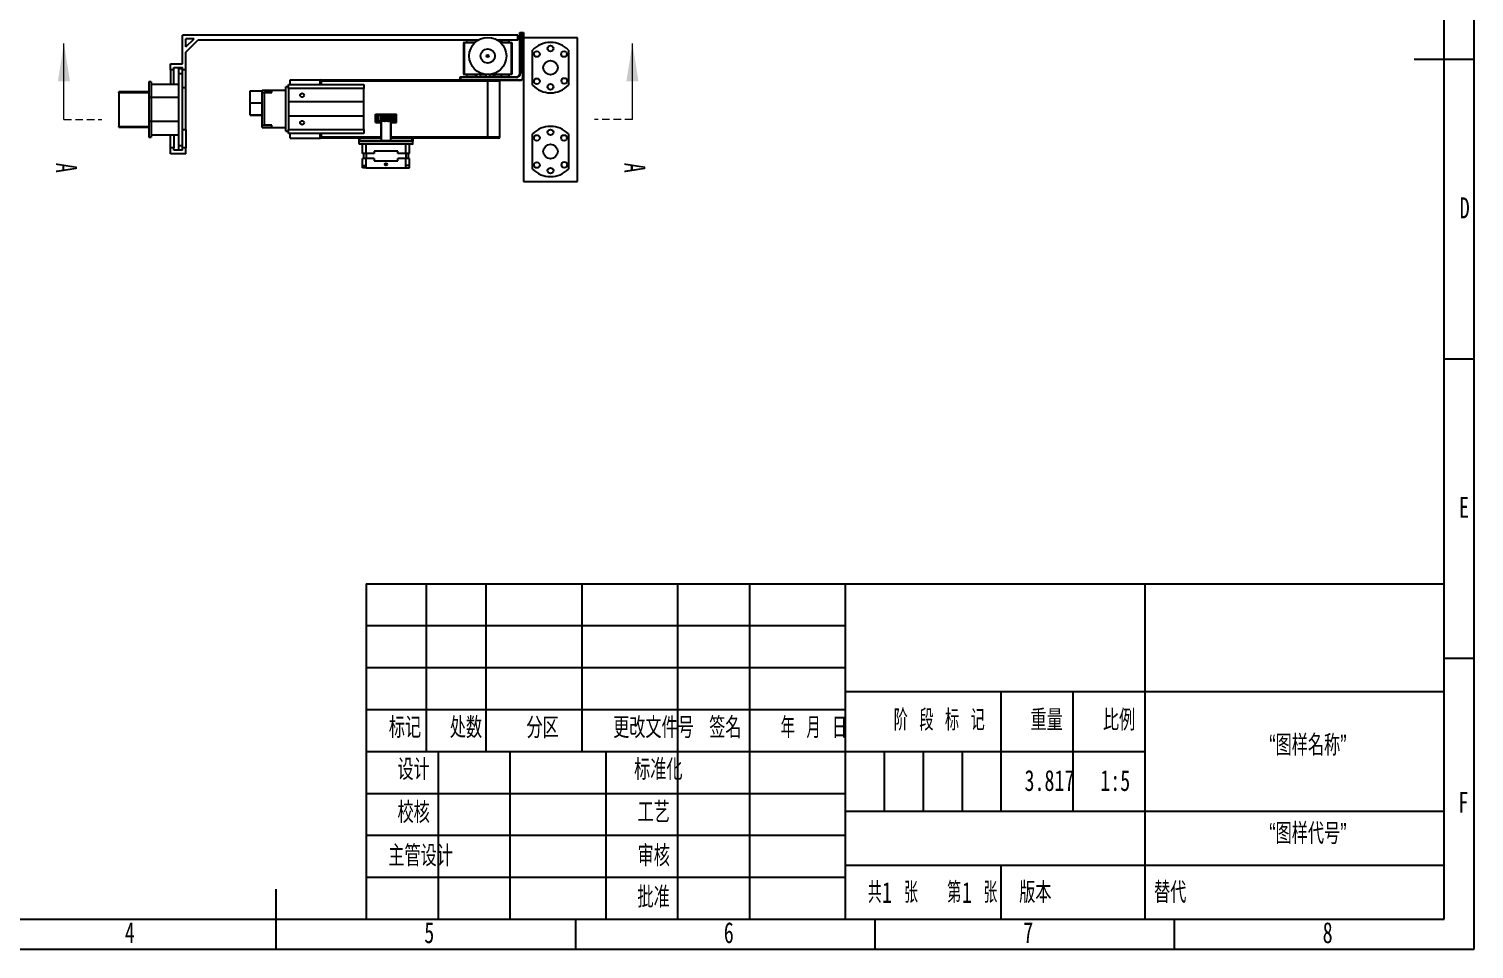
# Model space of a CAD drawing. Header units: millimetres. Extents: x 0 to 420, y 0 to 297.
# Drawn here: x 178.7 to 420, y 0 to 153.6 of the extents above; entities that cross this region are included whole.
import ezdxf

# ---------------------------------------------------------------- set-up
doc = ezdxf.new("R2010")
doc.units = ezdxf.units.MM
doc.linetypes.add('HIDDEN', pattern=[1.905, 1.27, -0.635])
for name, color, linetype in [('10', 7, 'Continuous'), ('5', 7, 'Continuous'), ('9', 7, 'Continuous'), ('SLD-0', 7, 'Continuous')]:
    doc.layers.add(name, color=color, linetype=linetype)
doc.styles.add('SLDTEXTSTYLE0', font='TXT', dxfattribs={"width": 0.7, "bigfont": 'bigfont'})
doc.styles.add('SLDTEXTSTYLE1', font='TXT', dxfattribs={"width": 0.62, "bigfont": 'bigfont'})
doc.styles.add('SLDTEXTSTYLE2', font='TXT', dxfattribs={"width": 0.614286, "bigfont": 'bigfont'})
doc.styles.add('SLDTEXTSTYLE3', font='TXT', dxfattribs={"width": 0.6, "bigfont": 'bigfont'})
doc.styles.add('SLDTEXTSTYLE4', font='TXT', dxfattribs={"width": 0.7})

msp = doc.modelspace()

# ---------------------------------------------------------------- hatches: boundary and pattern name
at = {"layer": '10', "linetype": 'Continuous', "lineweight": 18}
h = msp.add_hatch(dxfattribs=at)
h.set_pattern_fill('ANSI31', color=256, style=0)
h.paths.add_polyline_path([(196.15, 140.31), (198.51, 140.31), (198.51, 140.91), (196.15, 140.91)], flags=0)

# ---------------------------------------------------------------- linework, layer by layer
at = {"color": 7, "linetype": 'Continuous', "lineweight": 25}
for p, q in [((204.31, 147.77), (204.31, 152.57)), ((260.31, 152.57), (204.31, 152.57)), ((260.31, 151.77), (260.31, 152.57)), ((260.68, 153.01), (261.28, 153.01)), ((260.68, 153.01), (260.78, 152.91)), ((260.68, 146.21), (260.68, 153.01)), ((260.78, 152.91), (260.78, 146.21)), ((261.18, 152.91), (260.78, 152.91)), ((261.28, 153.01), (261.18, 152.91)), ((261.18, 145.61), (261.18, 152.91)), ((261.28, 153.01), (261.28, 145.61)), ((270.28, 152.16), (261.28, 152.16)), ((270.28, 128.16), (270.28, 152.16)), ((206.26, 151.97), (204.91, 151.97)), ((204.91, 150.61), (204.91, 151.97)), ((204.91, 150.61), (206.26, 151.97)), ((204.91, 149.77), (206.91, 151.77)), ((204.91, 146.77), (204.91, 149.77)), ((253.72, 151.77), (206.91, 151.77)), ((251.31, 146.07), (251.31, 151.31)), ((251.37, 151.31), (251.31, 151.31)), ((251.37, 151.31), (251.37, 151.37)), ((251.37, 151.37), (253.19, 151.37)), ((253.13, 151.31), (251.37, 151.31)), ((251.37, 151.31), (251.37, 146.07)), ((251.73, 151.71), (251.73, 151.37)), ((253.29, 151.46), (253.29, 151.71)), ((253.43, 151.77), (253.43, 151.57)), ((260.31, 151.77), (256.9, 151.77)), ((257.43, 151.37), (259.25, 151.37)), ((259.25, 151.31), (257.49, 151.31)), ((257.62, 151.71), (257.62, 151.37)), ((258.81, 151.37), (258.81, 151.71)), ((258.89, 151.37), (258.89, 151.71)), ((259.25, 151.37), (259.25, 151.31)), ((259.25, 146.07), (259.25, 151.31)), ((259.31, 151.31), (259.25, 151.31)), ((259.31, 151.31), (259.31, 146.07)), ((262.78, 144.22), (262.78, 150.09)), ((268.78, 150.09), (268.78, 144.22)), ((202.31, 147.77), (204.31, 147.77)), ((202.31, 146.77), (202.31, 147.77)), ((202.91, 146.77), (202.31, 146.77)), ((202.31, 146.77), (202.31, 144.37)), ((202.91, 146.77), (202.91, 147.17)), ((202.91, 147.17), (204.31, 147.17)), ((202.91, 144.37), (202.91, 146.77)), ((204.31, 146.97), (203.71, 146.97)), ((203.71, 146.17), (203.71, 146.97)), ((203.71, 146.17), (204.31, 146.17)), ((203.71, 134.17), (203.71, 146.17)), ((204.31, 146.77), (204.31, 147.17)), ((204.31, 146.17), (204.31, 146.77)), ((204.91, 146.77), (204.31, 146.77)), ((204.31, 134.17), (204.31, 146.17)), ((204.91, 143.77), (204.91, 146.77)), ((222.31, 144.36), (222.31, 145.11)), ((222.31, 145.11), (227.31, 145.11)), ((227.31, 144.36), (227.31, 145.11)), ((227.31, 144.91), (227.51, 144.91)), ((227.51, 145.11), (227.51, 144.91)), ((227.51, 145.11), (250.68, 145.11)), ((255.31, 144.91), (227.51, 144.91)), ((250.68, 145.01), (250.68, 145.61)), ((250.78, 145.51), (250.68, 145.61)), ((250.68, 145.61), (260.08, 145.61)), ((250.78, 145.11), (250.68, 145.01)), ((260.68, 145.01), (250.68, 145.01)), ((250.78, 145.51), (250.78, 145.11)), ((260.08, 145.51), (250.78, 145.51)), ((250.78, 145.11), (260.68, 145.11)), ((251.37, 146.07), (251.31, 146.07)), ((251.37, 146.07), (251.37, 146.01)), ((251.37, 146.07), (254.7, 146.07)), ((259.25, 146.01), (251.37, 146.01)), ((251.73, 146.01), (251.73, 145.67)), ((253.29, 145.67), (253.29, 146.01)), ((253.43, 146.01), (253.43, 145.61)), ((254.03, 146.01), (254.03, 145.67)), ((255.03, 145.67), (255.03, 146.01)), ((255.31, 135.61), (255.31, 144.91)), ((255.59, 146.01), (255.59, 145.67)), ((255.92, 146.07), (259.25, 146.07)), ((256.28, 146.01), (256.28, 145.67)), ((256.48, 145.67), (256.48, 146.01)), ((256.48, 145.67), (257.62, 145.67)), ((257.31, 135.61), (257.31, 144.91)), ((257.62, 145.67), (257.62, 146.01)), ((258.81, 145.67), (258.81, 146.01)), ((258.89, 145.67), (258.89, 146.01)), ((259.25, 146.01), (259.25, 146.07)), ((259.31, 146.07), (259.25, 146.07)), ((260.08, 145.51), (260.08, 145.61)), ((260.68, 146.21), (260.78, 146.21)), ((260.68, 145.11), (260.68, 145.01)), ((261.28, 145.61), (261.18, 145.61)), ((261.28, 145.61), (261.28, 128.16)), ((198.71, 143.12), (193.72, 143.12)), ((193.72, 143.08), (193.72, 143.12)), ((193.72, 143.02), (193.72, 143.08)), ((193.72, 143.02), (193.72, 137.31)), ((193.72, 143.02), (198.71, 143.02)), ((199.11, 144.77), (198.71, 144.77)), ((198.71, 144.77), (198.71, 142.17)), ((199.11, 144.77), (199.11, 142.17)), ((203.71, 144.37), (199.11, 144.37)), ((204.91, 143.77), (204.31, 143.77)), ((204.91, 136.77), (204.91, 143.77)), ((215.65, 143.3), (217.65, 143.3)), ((215.65, 141.3), (215.65, 143.3)), ((219.25, 143.36), (217.65, 143.36)), ((217.65, 143.3), (217.65, 143.36)), ((217.65, 141.3), (217.65, 143.3)), ((217.65, 143), (219.25, 143)), ((218.05, 137.58), (218.05, 143)), ((219.25, 143), (218.05, 143)), ((221.61, 143.36), (219.25, 143.36)), ((219.25, 143), (219.25, 143.36)), ((222.01, 143.96), (221.61, 143.96)), ((221.61, 136.56), (221.61, 143.96)), ((222.01, 144.36), (234.61, 144.36)), ((222.01, 143.66), (222.01, 144.36)), ((222.01, 143.66), (222.01, 141.46)), ((234.61, 143.66), (222.01, 143.66)), ((234.61, 144.36), (234.61, 143.66)), ((234.61, 141.46), (234.61, 143.66)), ((199.11, 142.17), (198.71, 142.17)), ((198.71, 142.17), (198.71, 138.17)), ((199.11, 142.17), (199.11, 138.17)), ((203.71, 142.17), (199.11, 142.17)), ((215.65, 139.3), (215.65, 141.3)), ((215.65, 141.3), (217.65, 141.3)), ((217.65, 139.3), (217.65, 141.3)), ((234.61, 141.46), (222.01, 141.46)), ((222.01, 141.46), (222.01, 139.06)), ((234.61, 139.06), (234.61, 141.46)), ((199.11, 138.17), (198.71, 138.17)), ((198.71, 138.17), (198.71, 135.57)), ((199.11, 138.17), (199.11, 135.57)), ((203.71, 138.17), (199.11, 138.17)), ((215.65, 139.21), (215.65, 139.3)), ((215.65, 139.3), (217.65, 139.3)), ((215.65, 139.21), (217.65, 139.21)), ((217.65, 139.29), (217.65, 139.3)), ((217.65, 137.58), (217.65, 139.29)), ((217.65, 137.16), (217.65, 137.58)), ((217.65, 137.58), (219.25, 137.58)), ((219.25, 137.58), (218.05, 137.58)), ((219.25, 137.16), (219.25, 137.58)), ((219.25, 137.16), (219.25, 137.58)), ((222.01, 139.06), (222.01, 136.86)), ((234.61, 139.06), (222.01, 139.06)), ((234.61, 136.86), (234.61, 139.06)), ((236.54, 138.01), (236.54, 139.41)), ((236.54, 139.41), (240.08, 139.41)), ((236.54, 138.01), (237.48, 138.01)), ((236.63, 139.21), (236.63, 138.21)), ((236.65, 139.21), (236.63, 139.21)), ((236.65, 138.21), (236.63, 138.21)), ((236.65, 138.21), (236.65, 139.21)), ((236.67, 139.21), (236.65, 139.21)), ((236.67, 138.21), (236.65, 138.21)), ((236.67, 139.21), (236.67, 138.21)), ((236.95, 139.21), (236.67, 139.21)), ((236.95, 138.21), (236.67, 138.21)), ((236.72, 139.31), (236.72, 139.41)), ((239.9, 139.31), (236.72, 139.31)), ((237.51, 138.11), (236.72, 138.11)), ((236.72, 138.01), (236.72, 138.11)), ((236.95, 138.21), (236.95, 139.21)), ((237, 139.21), (236.95, 139.21)), ((237, 138.21), (236.95, 138.21)), ((237, 139.21), (237, 138.21)), ((237.43, 139.21), (237, 139.21)), ((237.43, 138.21), (237, 138.21)), ((237.02, 139.21), (237.02, 139.31)), ((237.02, 138.11), (237.02, 138.21)), ((237.06, 139.21), (237.06, 139.31)), ((237.06, 138.11), (237.06, 138.21)), ((237.23, 139.21), (237.23, 139.31)), ((237.23, 138.11), (237.23, 138.21)), ((237.35, 139.31), (237.35, 139.21)), ((237.35, 138.21), (237.35, 138.11)), ((237.43, 139.21), (237.43, 138.21)), ((237.48, 139.21), (237.43, 139.21)), ((237.48, 138.21), (237.43, 138.21)), ((237.48, 139.21), (237.48, 138.21)), ((237.48, 138.21), (237.48, 139.21)), ((237.56, 139.21), (237.48, 139.21)), ((237.48, 139.21), (237.48, 139.21)), ((237.56, 138.21), (237.48, 138.21)), ((237.48, 138.21), (237.48, 138.21)), ((237.48, 138.01), (237.48, 135.61)), ((237.51, 138.01), (237.48, 138.01)), ((237.51, 139.21), (237.51, 139.31)), ((237.51, 138.21), (237.51, 135.01)), ((237.56, 139.21), (237.56, 138.21)), ((237.87, 139.21), (237.56, 139.21)), ((237.87, 138.21), (237.56, 138.21)), ((237.69, 139.21), (237.69, 139.31)), ((237.85, 139.21), (237.85, 139.31)), ((237.87, 139.21), (237.87, 138.21)), ((238.08, 139.21), (237.87, 139.21)), ((238.08, 138.21), (237.87, 138.21)), ((237.98, 139.31), (237.98, 139.21)), ((238.06, 139.21), (238.06, 138.21)), ((238.16, 139.21), (238.06, 139.21)), ((238.06, 138.21), (238.16, 138.21)), ((238.14, 139.21), (238.14, 139.31)), ((238.16, 138.21), (238.16, 139.21)), ((238.25, 139.21), (238.16, 139.21)), ((238.25, 138.21), (238.16, 138.21)), ((238.25, 139.21), (238.25, 138.21)), ((238.39, 139.21), (238.25, 139.21)), ((238.39, 138.21), (238.25, 138.21)), ((238.32, 139.21), (238.32, 139.31)), ((238.39, 138.21), (238.39, 139.21)), ((238.6, 139.21), (238.39, 139.21)), ((238.6, 138.21), (238.39, 138.21)), ((238.48, 139.21), (238.48, 139.31)), ((238.6, 139.21), (238.6, 138.21)), ((238.86, 139.21), (238.6, 139.21)), ((238.6, 138.21), (238.86, 138.21)), ((238.61, 139.31), (238.61, 139.21)), ((238.77, 139.21), (238.77, 139.31)), ((238.86, 138.21), (238.86, 139.21)), ((238.94, 139.21), (238.86, 139.21)), ((238.94, 138.21), (238.86, 138.21)), ((238.94, 139.21), (238.94, 138.21)), ((238.97, 139.21), (238.94, 139.21)), ((238.97, 138.21), (238.94, 138.21)), ((238.95, 139.21), (238.95, 139.31)), ((239.07, 139.21), (238.95, 139.21)), ((239.07, 138.21), (238.95, 138.21)), ((238.97, 138.21), (238.97, 139.21)), ((239.07, 139.21), (239.07, 138.21)), ((239.47, 139.21), (239.07, 139.21)), ((239.07, 138.21), (239.47, 138.21)), ((239.11, 139.21), (239.11, 139.31)), ((239.11, 135.01), (239.11, 138.21)), ((239.11, 138.11), (239.11, 138.21)), ((239.9, 138.11), (239.11, 138.11)), ((239.14, 138.01), (239.11, 138.01)), ((239.14, 138.01), (239.14, 135.61)), ((239.14, 138.01), (240.08, 138.01)), ((239.23, 139.31), (239.23, 139.21)), ((239.23, 138.21), (239.23, 138.11)), ((239.4, 139.21), (239.4, 139.31)), ((239.4, 138.11), (239.4, 138.21)), ((239.47, 138.21), (239.47, 139.21)), ((239.53, 139.21), (239.47, 139.21)), ((239.53, 138.21), (239.47, 138.21)), ((239.53, 139.21), (239.53, 138.21)), ((239.87, 139.21), (239.53, 139.21)), ((239.53, 138.21), (239.87, 138.21)), ((239.58, 139.21), (239.58, 139.31)), ((239.58, 138.11), (239.58, 138.21)), ((239.61, 139.31), (239.61, 139.21)), ((239.61, 138.21), (239.61, 138.11)), ((239.87, 138.21), (239.87, 139.21)), ((239.91, 139.21), (239.87, 139.21)), ((239.91, 138.21), (239.87, 138.21)), ((239.9, 139.41), (239.9, 139.31)), ((239.9, 138.11), (239.9, 138.01)), ((239.91, 139.21), (239.91, 138.21)), ((240.01, 139.21), (239.91, 139.21)), ((239.91, 138.21), (240.01, 138.21)), ((240.01, 138.21), (240.01, 139.21)), ((240.08, 138.01), (240.08, 139.41)), ((193.72, 137.31), (198.71, 137.31)), ((193.72, 137.25), (193.72, 137.31)), ((193.72, 137.22), (193.72, 137.25)), ((193.72, 137.22), (198.71, 137.22)), ((198.71, 135.57), (199.11, 135.57)), ((199.11, 135.97), (203.71, 135.97)), ((202.31, 133.77), (202.31, 135.97)), ((202.91, 135.97), (202.91, 133.77)), ((204.91, 136.77), (204.31, 136.77)), ((204.91, 136.77), (204.91, 133.77)), ((217.65, 137.16), (219.25, 137.16)), ((217.65, 137.16), (219.25, 137.16)), ((217.65, 137.16), (217.65, 137.16)), ((219.25, 137.16), (221.61, 137.16)), ((219.25, 137.16), (219.25, 137.16)), ((221.61, 136.56), (222.01, 136.56)), ((222.01, 136.86), (234.61, 136.86)), ((222.01, 136.16), (222.01, 136.86)), ((234.61, 136.16), (222.01, 136.16)), ((222.31, 135.41), (222.31, 136.16)), ((222.31, 135.41), (227.31, 135.41)), ((227.31, 135.41), (227.31, 136.16)), ((227.31, 135.61), (227.51, 135.61)), ((227.51, 135.41), (227.51, 135.61)), ((227.51, 135.61), (237.48, 135.61)), ((237.51, 135.41), (227.51, 135.41)), ((233.81, 134.91), (233.81, 135.41)), ((233.91, 135.41), (233.91, 135.01)), ((234.61, 136.86), (234.61, 136.16)), ((255.31, 135.41), (239.11, 135.41)), ((239.14, 135.61), (255.31, 135.61)), ((242.71, 135.01), (242.71, 135.41)), ((242.81, 135.41), (242.81, 134.91)), ((255.31, 135.61), (255.31, 135.41)), ((257.11, 135.41), (255.31, 135.41)), ((262.78, 130.22), (262.78, 136.09)), ((268.78, 136.09), (268.78, 130.22)), ((202.31, 132.77), (202.31, 133.77)), ((202.91, 133.77), (202.31, 133.77)), ((204.91, 132.77), (202.31, 132.77)), ((202.91, 133.37), (202.91, 133.77)), ((204.31, 133.37), (202.91, 133.37)), ((203.71, 134.17), (204.31, 134.17)), ((203.71, 133.37), (203.71, 134.17)), ((204.31, 133.77), (204.31, 134.17)), ((204.31, 133.37), (204.31, 133.77)), ((204.91, 133.77), (204.31, 133.77)), ((204.91, 132.77), (204.91, 133.77)), ((242.81, 134.91), (233.81, 134.91)), ((233.81, 134.51), (233.81, 134.91)), ((233.81, 134.51), (242.81, 134.51)), ((233.91, 135.01), (242.71, 135.01)), ((242.71, 134.41), (233.91, 134.41)), ((234.38, 132.81), (234.38, 134.41)), ((234.98, 132.81), (234.38, 132.81)), ((234.58, 132.81), (234.58, 132.01)), ((234.98, 132.81), (234.98, 134.41)), ((236.35, 132.81), (234.98, 132.81)), ((234.98, 132.81), (234.98, 132.01)), ((240.28, 133.21), (236.35, 133.21)), ((236.35, 133.21), (236.35, 132.81)), ((240.28, 132.81), (240.28, 133.21)), ((241.64, 132.81), (240.28, 132.81)), ((241.64, 132.81), (241.64, 134.41)), ((242.24, 132.81), (241.64, 132.81)), ((241.64, 132.81), (241.64, 132.01)), ((242.04, 132.81), (242.04, 132.01)), ((242.24, 132.81), (242.24, 134.41)), ((242.81, 134.51), (242.81, 134.91)), ((234.38, 130.81), (234.38, 132.01)), ((234.98, 132.01), (234.38, 132.01)), ((234.38, 130.81), (234.98, 130.81)), ((234.38, 130.41), (234.38, 130.81)), ((234.98, 130.41), (234.38, 130.41)), ((234.98, 130.81), (234.98, 132.01)), ((236.35, 132.01), (234.98, 132.01)), ((234.98, 130.41), (234.98, 130.81)), ((234.98, 130.41), (241.64, 130.41)), ((236.35, 132.01), (236.35, 131.61)), ((236.35, 131.61), (240.28, 131.61)), ((240.28, 131.61), (240.28, 132.01)), ((241.64, 132.01), (240.28, 132.01)), ((241.64, 130.81), (241.64, 132.01)), ((242.24, 132.01), (241.64, 132.01)), ((242.24, 130.81), (241.64, 130.81)), ((241.64, 130.41), (241.64, 130.81)), ((241.64, 130.41), (242.24, 130.41)), ((242.24, 130.81), (242.24, 132.01)), ((242.24, 130.41), (242.24, 130.81)), ((261.28, 128.16), (270.28, 128.16))]:
    msp.add_line(p, q, dxfattribs=at)
at = {"color": 7, "linetype": 'Continuous', "lineweight": 18}
for p, q in [((184.54, 138.5), (184.54, 151.2)), ((279.47, 138.5), (279.47, 151.2))]:
    msp.add_line(p, q, dxfattribs=at)
at = {"color": 8, "linetype": 'Continuous', "lineweight": 25}
for p, q in [((253.29, 151.71), (251.73, 151.71)), ((257.62, 151.71), (257, 151.71)), ((258.81, 151.71), (257.62, 151.71)), ((258.89, 151.71), (258.81, 151.71)), ((227.51, 144.91), (227.51, 144.36)), ((251.73, 145.67), (253.29, 145.67)), ((254.03, 145.67), (255.03, 145.67)), ((255.31, 145.01), (255.31, 144.91)), ((257.31, 144.91), (255.31, 144.91)), ((255.59, 145.67), (256.28, 145.67)), ((256.28, 145.67), (256.48, 145.67)), ((257.62, 145.67), (258.81, 145.67)), ((258.81, 145.67), (258.89, 145.67)), ((193.72, 143.08), (198.71, 143.08)), ((193.72, 137.25), (198.71, 137.25)), ((227.51, 136.16), (227.51, 135.61)), ((255.31, 135.61), (257.31, 135.61))]:
    msp.add_line(p, q, dxfattribs=at)
at = {"color": 7, "linetype": 'HIDDEN', "lineweight": 18}
for p, q in [((184.54, 138.5), (190.89, 138.5)), ((279.47, 138.5), (273.12, 138.5))]:
    msp.add_line(p, q, dxfattribs=at)
at = {"color": 7, "linetype": 'Continuous', "lineweight": 25}
for centre, radius in [((255.31, 149.11), 3.1), ((255.31, 149.11), 1.2), ((263.52, 149.42), 0.48), ((265.78, 150.36), 0.48), ((268.04, 149.42), 0.48), ((255.31, 149.11), 0.2), ((265.78, 147.16), 1.2), ((263.52, 144.89), 0.48), ((268.09, 144.94), 0.48), ((224.31, 142.56), 0.33), ((265.78, 143.96), 0.48), ((224.31, 137.96), 0.33), ((263.52, 135.42), 0.48), ((265.78, 136.36), 0.48), ((268.04, 135.42), 0.48), ((265.78, 133.16), 1.2), ((238.31, 131.01), 0.178), ((263.52, 130.89), 0.48), ((265.78, 129.96), 0.48), ((268.09, 130.94), 0.48)]:
    msp.add_circle(centre, radius, dxfattribs=at)
for centre, radius, start, end in [((251.37, 151.31), 0.06, 90, 180), ((251.79, 151.71), 0.06, 90, 180), ((253.23, 151.71), 0.06, 0, 90), ((257.67, 151.71), 0.0536, 101.4218, 188.0495), ((258.75, 151.71), 0.06, 0, 90), ((258.83, 151.71), 0.06, 0, 90), ((259.25, 151.31), 0.06, 0, 90), ((265.78, 147.16), 4.2, 44.4153, 135.5847), ((227.51, 144.91), 0.2, 90, 180), ((251.37, 146.07), 0.06, 180, 270), ((251.79, 145.67), 0.06, 180, 270), ((253.23, 145.67), 0.06, 270, 0), ((254.09, 145.67), 0.06, 180, 270), ((254.97, 145.67), 0.06, 270, 0), ((255.65, 145.67), 0.06, 180, 270), ((256.34, 145.67), 0.06, 180, 270), ((256.54, 145.66), 0.0536, 171.9505, 258.5782), ((257.11, 144.91), 0.2, 0, 30), ((257.67, 145.66), 0.0536, 171.9505, 258.5782), ((258.75, 145.67), 0.06, 270, 0), ((258.83, 145.67), 0.06, 270, 0), ((259.25, 146.07), 0.06, 270, 0), ((260.08, 146.21), 0.7, 270, 0), ((260.08, 146.21), 0.6, 270, 0), ((260.68, 145.61), 0.5, 270, 0), ((260.68, 145.61), 0.6, 270, 0), ((265.78, 147.16), 4.2, 224.4153, 315.5847), ((227.51, 135.61), 0.2, 180, 270), ((257.11, 135.61), 0.2, 270, 0), ((265.78, 133.16), 4.2, 44.4153, 135.5847), ((233.91, 134.91), 0.1, 90, 180), ((233.91, 134.51), 0.1, 180, 270), ((242.71, 134.91), 0.1, 0, 90), ((242.71, 134.51), 0.1, 270, 0), ((265.78, 133.16), 4.2, 224.4153, 315.5847)]:
    msp.add_arc(centre, radius, start, end, dxfattribs=at)
for points, knots in [([(237.48, 135.61), (237.48, 135.58), (237.48, 135.54), (237.49, 135.49), (237.51, 135.47), (237.51, 135.46)], [0, 0, 0, 0, 0.386085, 0.771921, 1, 1, 1, 1]), ([(239.11, 135.46), (239.12, 135.48), (239.13, 135.51), (239.14, 135.57), (239.14, 135.6), (239.14, 135.61)], [0, 0, 0, 0, 0.433671, 0.834398, 1, 1, 1, 1])]:
    msp.add_open_spline(points, degree=3, knots=knots, dxfattribs=at)
at = {"color": 7, "linetype": 'Continuous', "lineweight": 18}
for points in [[(184.54, 151.2), (183.52, 144.85), (185.55, 144.85)], [(279.47, 151.2), (278.45, 144.85), (280.48, 144.85)]]:
    msp.add_solid(points, dxfattribs=at)
at = {"layer": '10', "color": 7, "lineweight": 25}
for p, q in [((245, 61), (245, 33)), ((255, 61), (255, 33)), ((271, 61), (271, 33)), ((287, 61), (287, 5)), ((299, 61), (299, 5)), ((315, 61), (315, 5)), ((365, 61), (365, 33)), ((315, 43), (415, 43)), ((340.99, 43), (340.99, 23)), ((353, 43), (353, 23)), ((235, 40), (315, 40)), ((235, 33), (365, 33)), ((247, 33), (247, 5)), ((259, 33), (259, 5)), ((275, 33), (275, 5)), ((365, 33), (365, 5)), ((235, 26), (315, 26)), ((315, 23), (415, 23)), ((235, 19), (315, 19)), ((315, 14), (415, 14)), ((235, 12), (315, 12))]:
    msp.add_line(p, q, dxfattribs=at)
at = {"layer": '10', "color": 7}
for p, q in [((235, 54), (315, 54)), ((235, 47), (315, 47))]:
    msp.add_line(p, q, dxfattribs=at)
at = {"layer": '5', "color": 7, "lineweight": 25}
for p, q in [((415, 5), (415, 292)), ((235, 61), (415, 61)), ((235, 61), (235, 5)), ((0, 5), (415, 5))]:
    msp.add_line(p, q, dxfattribs=at)
at = {"layer": '5', "lineweight": 25}
for p, q in [((420, 148.5), (410, 148.5)), ((220, 0), (220, 10))]:
    msp.add_line(p, q, dxfattribs=at)
at = {"layer": '5'}
for p, q in [((420, 98.5), (415, 98.5)), ((420, 48.5), (415, 48.5)), ((270, 0), (270, 5)), ((320, 0), (320, 5)), ((370, 0), (370, 5))]:
    msp.add_line(p, q, dxfattribs=at)
at = {"layer": '9', "color": 7}
for p, q in [((420, 148.5), (420, 297)), ((420, 0), (420, 148.5)), ((0, 0), (420, 0))]:
    msp.add_line(p, q, dxfattribs=at)
at = {"layer": 'SLD-0'}
for p, q in [((321.5, 33), (321.5, 23)), ((328, 33), (328, 23)), ((334.5, 33), (334.5, 23))]:
    msp.add_line(p, q, dxfattribs=at)
at = {"layer": 'SLD-0', "lineweight": 25}
msp.add_line((340.99, 14), (340.99, 5), dxfattribs=at)

# ---------------------------------------------------------------- texts
at = {"color": 7, "linetype": 'Continuous', "char_height": 3.5, "attachment_point": 1, "rotation": 270, "style": 'SLDTEXTSTYLE4'}
for insert in [(186.7, 131.27), (281.63, 131.27)]:
    msp.add_mtext('A', dxfattribs=dict(at, insert=insert))
at = {"layer": '10', "char_height": 3.5}
for s, insert, attachment_point, style in [('D', (418.43, 125.5), 2, 'SLDTEXTSTYLE4'), ('E', (418.32, 75.5), 2, 'SLDTEXTSTYLE4'), ('“图样名称”', (392.25, 35.79), 2, 'SLDTEXTSTYLE0'), ('3.817', (349.1, 29.9), 2, 'SLDTEXTSTYLE4'), ('1:5', (360.08, 29.9), 2, 'SLDTEXTSTYLE4'), ('F', (418.22, 26.25), 2, 'SLDTEXTSTYLE4'), ('“图样代号”', (392.25, 21.05), 2, 'SLDTEXTSTYLE0'), ('1', (321.14, 11.2), 1, 'SLDTEXTSTYLE4'), ('1', (334.48, 11.2), 1, 'SLDTEXTSTYLE4'), ('4', (195.54, 4.5), 2, 'SLDTEXTSTYLE4'), ('5', (245.54, 4.5), 2, 'SLDTEXTSTYLE4'), ('6', (295.55, 4.5), 2, 'SLDTEXTSTYLE4'), ('7', (345.55, 4.5), 2, 'SLDTEXTSTYLE4'), ('8', (395.55, 4.5), 2, 'SLDTEXTSTYLE4')]:
    msp.add_mtext(s, dxfattribs=dict(at, insert=insert, attachment_point=attachment_point, style=style))
at = {"layer": '10', "color": 7, "char_height": 3.5, "attachment_point": 2}
for s, insert, style in [('标记', (241.49, 38.74), 'SLDTEXTSTYLE0'), ('处数', (251.67, 38.72), 'SLDTEXTSTYLE0'), ('分区', (264.46, 38.72), 'SLDTEXTSTYLE0'), ('更改文件号', (282.98, 38.72), 'SLDTEXTSTYLE0'), ('签名', (294.97, 38.72), 'SLDTEXTSTYLE0'), ('年 月 日', (309.71, 38.72), 'SLDTEXTSTYLE1'), ('阶 段 标 记', (330.69, 39.99), 'SLDTEXTSTYLE2'), ('重量', (348.63, 39.99), 'SLDTEXTSTYLE0'), ('比例', (360.72, 39.99), 'SLDTEXTSTYLE0'), ('设计', (242.93, 31.73), 'SLDTEXTSTYLE0'), ('标准化', (283.79, 31.73), 'SLDTEXTSTYLE0'), ('校核', (242.93, 24.56), 'SLDTEXTSTYLE0'), ('工艺', (283.02, 24.6), 'SLDTEXTSTYLE0'), ('主管设计', (244.09, 17.33), 'SLDTEXTSTYLE0'), ('审核', (283.02, 17.33), 'SLDTEXTSTYLE0'), ('批准', (283, 10.44), 'SLDTEXTSTYLE0'), ('共  张', (322.96, 11.2), 'SLDTEXTSTYLE3'), ('第  张', (336.22, 11.2), 'SLDTEXTSTYLE3'), ('版本', (346.74, 11.2), 'SLDTEXTSTYLE0')]:
    msp.add_mtext(s, dxfattribs=dict(at, insert=insert, style=style))
at = {"layer": 'SLD-0', "insert": (366.56, 11.2), "char_height": 3.5, "attachment_point": 1, "style": 'SLDTEXTSTYLE0'}
msp.add_mtext('替代', dxfattribs=at)

doc.saveas('drawing.dxf')
